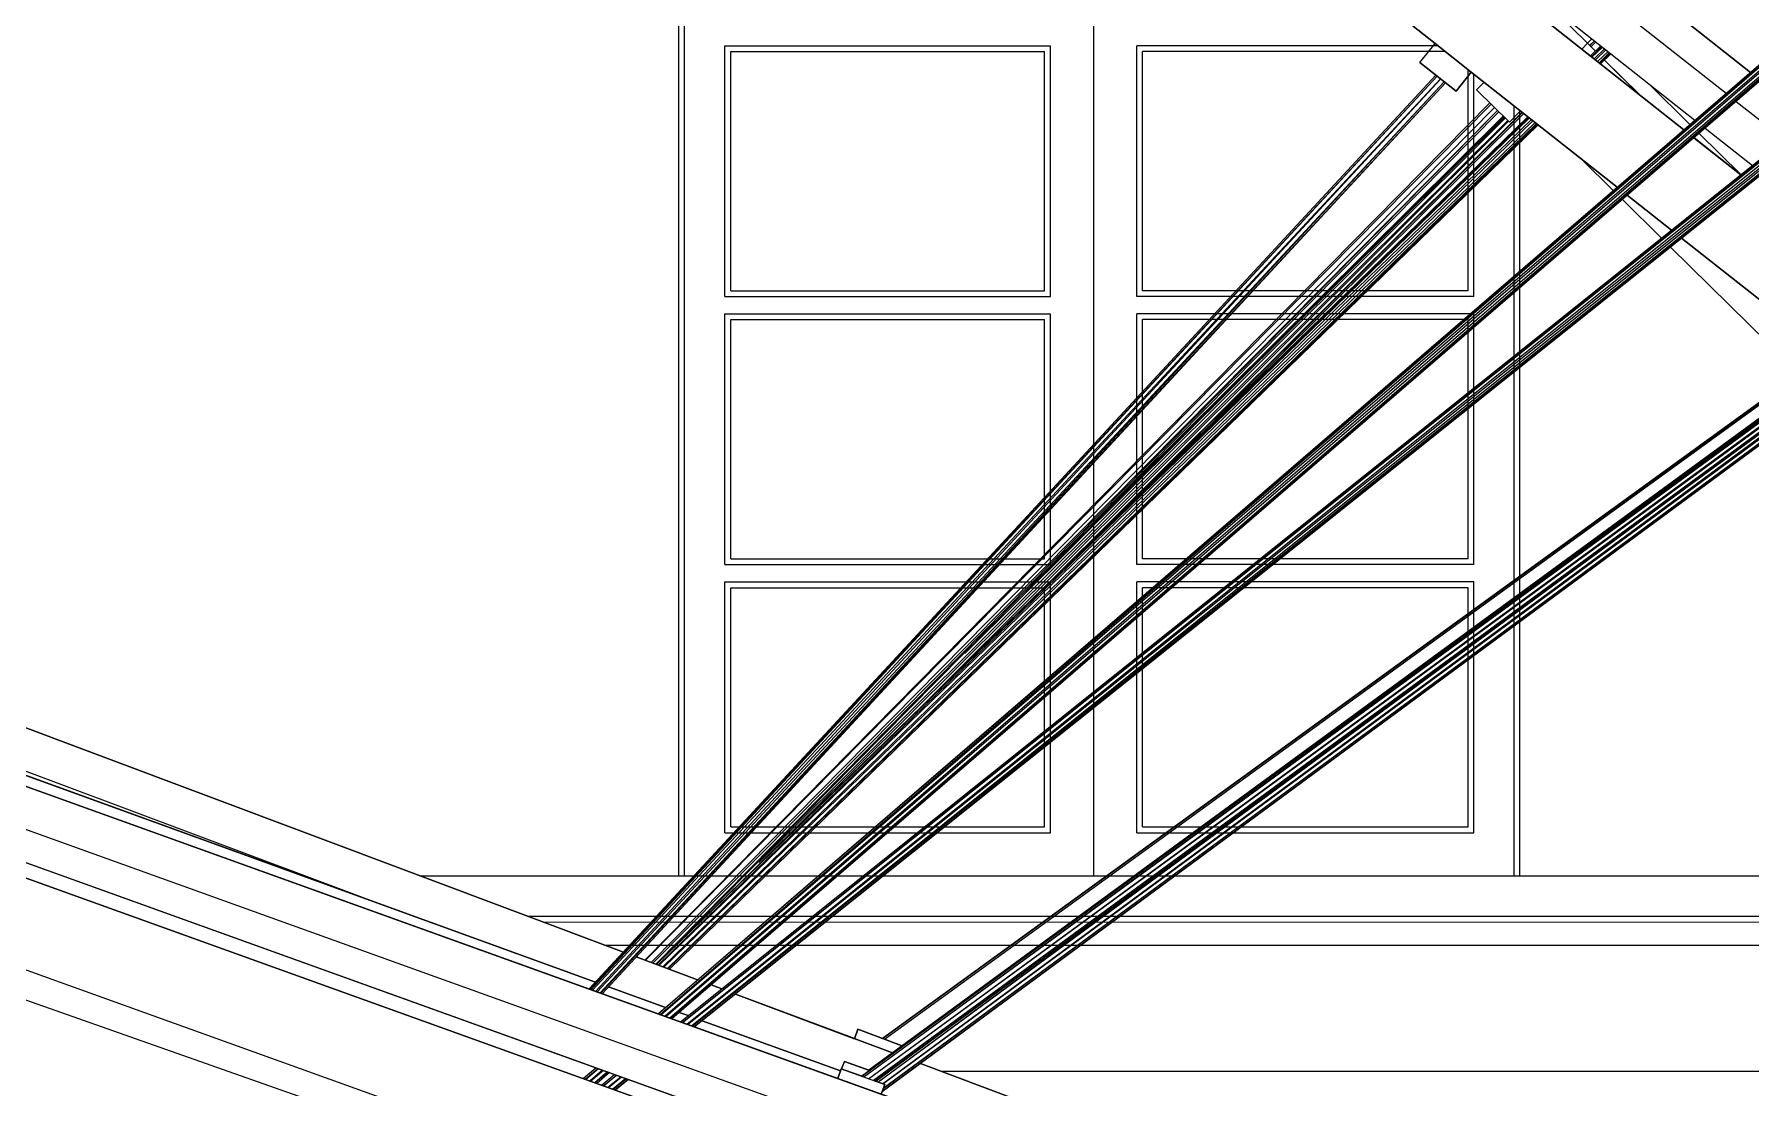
# Model space of a CAD drawing. Extents: x -43 to 90, y 6 to 81.
# Drawn here: x -26.771 to -23.795, y 68.258 to 70.085 of the extents above; entities that cross this region are included whole.
import ezdxf

# ---------------------------------------------------------------- set-up
doc = ezdxf.new("R2010")
doc.units = 0
doc.header["$LTSCALE"] = 0.1
doc.header["$MEASUREMENT"] = 0
doc.layers.add('cobertura nova', color=4, linetype='CONTINUOUS')
doc.layers.add('visto', color=9, linetype='CONTINUOUS')

msp = doc.modelspace()

# ---------------------------------------------------------------- linework, layer by layer
at = {"layer": 'cobertura nova'}
for p, q in [((-19.9047, 72.2566), (-25.3363, 68.2776)), ((-25.3363, 68.2776), (-19.9043, 72.2529)), ((-25.3328, 68.2764), (-19.9042, 72.2529)), ((-25.3328, 68.2764), (-19.9031, 72.244)), ((-25.3244, 68.2734), (-19.9031, 72.2438)), ((-25.3244, 68.2734), (-19.902, 72.235)), ((-25.316, 68.2703), (-19.902, 72.2348)), ((-19.9013, 72.2313), (-25.316, 68.2703)), ((-19.9012, 72.2313), (-25.3125, 68.2691)), ((-25.3125, 68.2691), (-19.9012, 72.2313)), ((-25.6505, 68.372), (-21.011, 72.0795)), ((-25.6475, 68.3709), (-21.0109, 72.0794)), ((-25.647, 68.3707), (-21.0103, 72.0758)), ((-25.6397, 68.3681), (-21.0103, 72.0758)), ((-25.6384, 68.3676), (-21.0088, 72.0669)), ((-21.0088, 72.0669), (-25.6312, 68.365)), ((-21.0073, 72.0581), (-25.6299, 68.3645)), ((-21.0073, 72.0581), (-25.6268, 68.3635)), ((-21.0066, 72.0544), (-25.6263, 68.3633)), ((-23.7953, 70.0188), (-26.2273, 71.9404)), ((-23.7953, 70.0188), (-26.2273, 71.9404)), ((-26.2273, 71.9404), (-23.7953, 70.0188)), ((-26.2273, 71.9404), (-23.7953, 70.0188)), ((-26.2273, 71.9404), (-23.7953, 70.0188)), ((-26.2273, 71.9404), (-23.7953, 70.0188)), ((-26.2273, 71.9404), (-23.7953, 70.0188)), ((-26.2273, 71.9404), (-23.7953, 70.0188)), ((-23.7953, 70.0188), (-26.2273, 71.9404)), ((-23.7953, 70.0188), (-26.2273, 71.9404)), ((-26.2273, 71.9404), (-23.7953, 70.0188)), ((-23.7953, 70.0188), (-26.2273, 71.9404)), ((-23.7953, 70.0188), (-26.2273, 71.9404)), ((-26.2611, 71.8976), (-23.8374, 69.9825)), ((-26.3045, 71.8426), (-23.8914, 69.9359)), ((-26.3502, 71.6557), (-24.3421, 70.069)), ((-24.3421, 70.069), (-26.3502, 71.6557)), ((-25.6892, 68.3859), (-22.3434, 71.2706)), ((-22.3422, 71.2674), (-25.6886, 68.3857)), ((-25.6857, 68.3846), (-22.3422, 71.2674)), ((-22.3392, 71.2597), (-25.6842, 68.3841)), ((-22.3392, 71.2596), (-25.6773, 68.3816)), ((-22.3362, 71.2519), (-25.6757, 68.381)), ((-22.3362, 71.2519), (-25.6689, 68.3786)), ((-22.335, 71.2487), (-25.6682, 68.3783)), ((-22.335, 71.2487), (-25.6654, 68.3773)), ((-23.7953, 70.0188), (-22.7655, 70.9067)), ((-22.056, 70.6427), (-25.3008, 68.251)), ((-25.3008, 68.251), (-22.056, 70.6427)), ((-25.2999, 68.2646), (-22.0583, 70.6487)), ((-25.299, 68.2562), (-22.0572, 70.6458)), ((-22.0564, 70.6439), (-25.299, 68.2562)), ((-25.3, 68.2646), (-22.5925, 70.2607)), ((-24.0935, 70.2544), (-23.7953, 70.0188)), ((-24.0935, 70.2544), (-23.7953, 70.0188)), ((-23.7953, 70.0188), (-24.0935, 70.2544)), ((-23.7953, 70.0188), (-24.0935, 70.2544)), ((-24.0935, 70.2544), (-23.7953, 70.0188)), ((-23.7953, 70.0188), (-24.0935, 70.2544)), ((-24.0935, 70.2544), (-23.7953, 70.0188)), ((-24.0935, 70.2544), (-23.7953, 70.0188)), ((-23.7953, 70.0188), (-24.0935, 70.2544)), ((-24.0935, 70.2544), (-23.7953, 70.0188)), ((-24.0935, 70.2544), (-23.7953, 70.0188)), ((-24.0935, 70.2544), (-23.7953, 70.0188)), ((-24.0935, 70.2544), (-23.7953, 70.0188)), ((-24.0935, 70.2544), (-23.7953, 70.0188)), ((-23.7953, 70.0188), (-24.0935, 70.2544)), ((-24.0935, 70.2544), (-23.7953, 70.0188)), ((-24.0935, 70.2544), (-23.7953, 70.0188)), ((-23.7953, 70.0188), (-24.0935, 70.2544)), ((-24.0935, 70.2544), (-23.7953, 70.0188)), ((-24.0935, 70.2544), (-23.7953, 70.0188)), ((-24.0935, 70.2544), (-23.7953, 70.0188)), ((-24.0935, 70.2544), (-23.7953, 70.0188)), ((-23.7953, 70.0188), (-24.0935, 70.2544)), ((-23.7953, 70.0188), (-24.0935, 70.2544)), ((-24.0935, 70.2544), (-23.7953, 70.0188)), ((-24.0935, 70.2544), (-23.7953, 70.0188)), ((-23.7953, 70.0188), (-24.0935, 70.2544)), ((-23.7953, 70.0188), (-24.0935, 70.2544)), ((-23.9107, 69.9193), (-24.1863, 70.1371)), ((-23.9107, 69.9193), (-24.1863, 70.1371)), ((-24.1863, 70.1371), (-23.9107, 69.9193)), ((-23.9107, 69.9193), (-24.1863, 70.1371)), ((-24.1863, 70.1371), (-23.9107, 69.9193)), ((-23.9107, 69.9193), (-24.1863, 70.1371)), ((-24.1863, 70.1371), (-23.9107, 69.9193)), ((-24.1863, 70.1371), (-23.9107, 69.9193)), ((-24.1348, 70.1254), (-24.0779, 70.0692)), ((-24.0779, 70.0692), (-24.1348, 70.1254)), ((-24.3683, 70.0357), (-24.342, 70.069)), ((-24.3421, 70.069), (-24.2793, 70.0194)), ((-24.2793, 70.0194), (-24.3421, 70.069)), ((-24.0779, 70.0692), (-24.0878, 70.0592)), ((-24.0701, 70.0771), (-24.0779, 70.0692)), ((-24.0779, 70.0692), (-24.0701, 70.0771)), ((-24.0701, 70.0771), (-24.0779, 70.0692)), ((-24.0779, 70.0692), (-24.0701, 70.0771)), ((-24.0779, 70.0692), (-24.0779, 70.0692)), ((-24.0779, 70.0692), (-24.0779, 70.0692)), ((-24.0779, 70.0692), (-24.0779, 70.0692)), ((-24.0779, 70.0692), (-24.0779, 70.0692)), ((-24.0779, 70.0692), (-24.0775, 70.0688)), ((-24.064, 70.0554), (-24.0779, 70.0692)), ((-24.064, 70.0555), (-24.0779, 70.0692)), ((-24.0779, 70.0692), (-24.0779, 70.0692)), ((-24.0741, 70.0655), (-24.0658, 70.0737)), ((-24.0654, 70.0734), (-24.0737, 70.0651)), ((-24.0633, 70.0717), (-24.0718, 70.0633)), ((-24.3055, 69.9861), (-24.3683, 70.0357)), ((-24.3683, 70.0357), (-24.3055, 69.9861)), ((-24.0725, 70.0472), (-24.0544, 70.0647)), ((-24.0529, 70.0635), (-24.071, 70.046)), ((-24.0699, 70.0451), (-24.0519, 70.0627)), ((-24.0482, 70.0598), (-24.0662, 70.0422)), ((-24.0457, 70.0578), (-24.0638, 70.0403)), ((-24.042, 70.0549), (-24.0601, 70.0374)), ((-24.0576, 70.0354), (-24.0396, 70.053)), ((-24.038, 70.0518), (-24.0561, 70.0342)), ((-24.037, 70.051), (-24.0551, 70.0334)), ((-23.9879, 69.9803), (-24.0483, 70.04)), ((-23.9877, 69.9802), (-24.0483, 70.04)), ((-23.7953, 70.0188), (-23.8216, 70.0395)), ((-25.8089, 68.429), (-24.3408, 70.014)), ((-24.3384, 70.012), (-25.8079, 68.4286)), ((-25.8056, 68.4278), (-24.3383, 70.012)), ((-24.3324, 70.0073), (-25.8032, 68.4269)), ((-24.3323, 70.0073), (-25.7976, 68.4249)), ((-24.2793, 70.0194), (-24.3055, 69.9861)), ((-24.3055, 69.9861), (-24.2793, 70.0194)), ((-24.2793, 70.0194), (-24.3055, 69.9861)), ((-24.3055, 69.9861), (-24.2793, 70.0194)), ((-24.2793, 70.0194), (-24.0264, 69.8196)), ((-24.0264, 69.8196), (-24.2793, 70.0194)), ((-24.3264, 70.0026), (-25.7952, 68.424)), ((-25.7896, 68.422), (-24.3263, 70.0025)), ((-24.3239, 70.0006), (-25.7886, 68.4216)), ((-24.3239, 70.0006), (-25.7863, 68.4208)), ((-24.3055, 69.9861), (-24.3055, 69.9861)), ((-24.3055, 69.9861), (-24.3055, 69.9861)), ((-24.3055, 69.9861), (-24.3055, 69.9861)), ((-24.27, 69.9885), (-24.257, 70.0017)), ((-24.2131, 69.9323), (-24.27, 69.9885)), ((-23.9712, 69.999), (-23.9, 69.9286)), ((-23.9, 69.9286), (-23.9712, 69.999)), ((-25.7126, 68.4791), (-24.2469, 69.9657)), ((-24.2446, 69.9635), (-25.7115, 68.4787)), ((-24.2391, 69.9581), (-25.7013, 68.4749)), ((-24.2337, 69.9527), (-25.6986, 68.4739)), ((-24.2337, 69.9527), (-25.6933, 68.4719)), ((-24.2314, 69.9504), (-25.6714, 68.4925)), ((-25.0015, 69.1439), (-24.1909, 69.9495)), ((-24.1903, 69.9491), (-24.903, 69.2396)), ((-24.1883, 69.9475), (-24.7901, 69.3494)), ((-24.2131, 69.9323), (-24.1938, 69.9518)), ((-23.8198, 69.9685), (-23.7357, 69.9021)), ((-25.6928, 68.4717), (-24.181, 69.9417)), ((-24.1795, 69.9405), (-25.6921, 68.4714)), ((-25.6894, 68.4704), (-24.1784, 69.9397)), ((-24.1749, 69.9369), (-25.6879, 68.4698)), ((-24.1723, 69.9348), (-25.6813, 68.4674)), ((-24.1687, 69.932), (-25.6797, 68.4668)), ((-25.6732, 68.4643), (-24.1661, 69.9299)), ((-24.1646, 69.9288), (-25.6725, 68.4641)), ((-24.1635, 69.9279), (-25.6698, 68.4631)), ((-25.515, 68.6446), (-24.2161, 69.9353)), ((-25.5147, 68.6484), (-24.2204, 69.9396)), ((-25.2191, 68.9322), (-24.2149, 69.9341)), ((-25.1577, 69.0107), (-24.2216, 69.9408)), ((-25.0516, 69.1182), (-24.2234, 69.9425)), ((-24.94, 69.2315), (-24.2239, 69.943)), ((-23.9107, 69.9193), (-23.8914, 69.9359)), ((-23.8738, 69.922), (-23.7918, 69.8572)), ((-23.8119, 69.8412), (-23.8931, 69.9054)), ((-23.8119, 69.8412), (-23.8931, 69.9054)), ((-23.8931, 69.9054), (-23.8119, 69.8412)), ((-23.8931, 69.9054), (-23.8119, 69.8412)), ((-23.893, 69.9054), (-23.8119, 69.8412)), ((-23.8119, 69.8412), (-23.893, 69.9054)), ((-23.8119, 69.8412), (-23.893, 69.9054)), ((-23.893, 69.9054), (-23.8119, 69.8412)), ((-23.8842, 69.913), (-23.8117, 69.8414)), ((-23.8117, 69.8414), (-23.8842, 69.913)), ((-24.0329, 69.814), (-24.0873, 69.8676)), ((-23.8119, 69.8412), (-23.8117, 69.8414)), ((-25.6764, 68.397), (-24.0264, 69.8196)), ((-23.9493, 69.7314), (-24.0171, 69.7984)), ((-24.0088, 69.8056), (-23.9322, 69.7451)), ((-23.9322, 69.7451), (-24.0088, 69.8056)), ((-25.5791, 68.429), (-23.9493, 69.7314)), ((-23.711, 69.496), (-23.9335, 69.7158)), ((-23.9144, 69.7311), (-23.644, 69.5174)), ((-23.644, 69.5174), (-23.9144, 69.7311)), ((-23.662, 69.5316), (-25.3001, 68.3432)), ((-25.3001, 68.3432), (-23.6612, 69.5309)), ((-25.2967, 68.3419), (-23.6594, 69.5296)), ((-23.6446, 69.5179), (-25.3241, 68.288)), ((-27.8204, 69.2697), (-25.7496, 68.493)), ((-27.8204, 69.2697), (-25.7496, 68.493)), ((-25.7496, 68.493), (-27.8204, 69.2697)), ((-25.7496, 68.493), (-27.8204, 69.2697)), ((-27.8204, 69.2697), (-25.7496, 68.493)), ((-27.8204, 69.2697), (-25.7496, 68.493)), ((-25.7496, 68.493), (-27.8204, 69.2697)), ((-27.8204, 69.2697), (-25.7496, 68.493)), ((-27.8204, 69.2697), (-25.7496, 68.493)), ((-27.8204, 69.2697), (-25.7496, 68.493)), ((-25.7496, 68.493), (-27.8204, 69.2697)), ((-27.8204, 69.2697), (-25.7496, 68.493)), ((-27.8204, 69.2697), (-25.7496, 68.493)), ((-25.7496, 68.493), (-27.8204, 69.2697)), ((-25.7496, 68.493), (-27.8204, 69.2697)), ((-27.8204, 69.2697), (-25.7496, 68.493)), ((-27.8204, 69.2697), (-25.7496, 68.493)), ((-25.7496, 68.493), (-27.8204, 69.2697)), ((-25.7496, 68.493), (-27.8204, 69.2697)), ((-27.8204, 69.2697), (-25.7496, 68.493)), ((-27.8204, 69.2697), (-25.7496, 68.493)), ((-25.7496, 68.493), (-27.8204, 69.2697)), ((-27.8204, 69.2697), (-25.7496, 68.493)), ((-27.8204, 69.2697), (-25.7496, 68.493)), ((-25.7496, 68.493), (-27.8204, 69.2697)), ((-25.7496, 68.493), (-27.8204, 69.2697)), ((-27.8204, 69.2697), (-25.7496, 68.493)), ((-27.8204, 69.2697), (-25.7496, 68.493)), ((-25.7496, 68.493), (-27.8204, 69.2697)), ((-25.7496, 68.493), (-27.8204, 69.2697)), ((-25.7496, 68.493), (-27.8204, 69.2697)), ((-25.7496, 68.493), (-27.8204, 69.2697)), ((-27.8204, 69.2697), (-25.7496, 68.493)), ((-27.8204, 69.2697), (-25.7496, 68.493)), ((-25.7496, 68.493), (-27.8204, 69.2697)), ((-25.7496, 68.493), (-27.8204, 69.2697)), ((-25.7496, 68.493), (-27.8204, 69.2697)), ((-25.7496, 68.493), (-27.8204, 69.2697)), ((-27.8204, 69.2697), (-25.7496, 68.493)), ((-27.8204, 69.2697), (-25.7496, 68.493)), ((-27.8203, 69.2697), (-25.7496, 68.493)), ((-25.3083, 68.2676), (-23.959, 69.2601)), ((-27.845, 69.2042), (-26.1748, 68.5777)), ((-27.8537, 69.1865), (-25.7978, 68.441)), ((-25.7978, 68.441), (-27.8537, 69.1865)), ((-27.8537, 69.1865), (-25.7978, 68.441)), ((-27.8537, 69.1865), (-25.7978, 68.441)), ((-27.8537, 69.1865), (-25.7978, 68.441)), ((-27.8537, 69.1865), (-25.7978, 68.441)), ((-27.8537, 69.1865), (-25.7978, 68.441)), ((-25.7978, 68.441), (-27.8537, 69.1865)), ((-27.8537, 69.1865), (-25.7978, 68.441)), ((-27.8537, 69.1865), (-25.7978, 68.441)), ((-25.7978, 68.441), (-27.8537, 69.1865)), ((-25.7978, 68.441), (-27.8537, 69.1865)), ((-27.8537, 69.1865), (-25.7978, 68.441)), ((-27.8537, 69.1865), (-25.7978, 68.441)), ((-25.7978, 68.441), (-27.8537, 69.1865)), ((-27.8537, 69.1865), (-25.7978, 68.441)), ((-27.8537, 69.1865), (-25.7978, 68.441)), ((-25.7978, 68.441), (-27.8537, 69.1865)), ((-25.7978, 68.441), (-27.8537, 69.1865)), ((-27.8537, 69.1865), (-25.7978, 68.441)), ((-27.8537, 69.1865), (-25.7978, 68.441)), ((-25.7978, 68.441), (-27.8537, 69.1865)), ((-25.7978, 68.441), (-27.8537, 69.1865)), ((-27.8537, 69.1865), (-25.7978, 68.441)), ((-25.7978, 68.441), (-27.8537, 69.1865)), ((-27.8537, 69.1865), (-25.7978, 68.441)), ((-27.8537, 69.1865), (-25.7978, 68.441)), ((-25.7978, 68.441), (-27.8537, 69.1865)), ((-27.8537, 69.1865), (-25.7978, 68.441)), ((-25.7978, 68.441), (-27.8537, 69.1865)), ((-25.7978, 68.441), (-27.8537, 69.1865)), ((-25.7978, 68.441), (-27.8537, 69.1865)), ((-27.8537, 69.1865), (-25.7978, 68.441)), ((-25.7978, 68.441), (-27.8537, 69.1865)), ((-25.7978, 68.441), (-27.8537, 69.1865)), ((-25.7978, 68.441), (-27.8537, 69.1865)), ((-25.7978, 68.441), (-27.8537, 69.1865)), ((-27.8537, 69.1865), (-25.7978, 68.441)), ((-25.3777, 68.2738), (-27.8612, 69.1673)), ((-27.8612, 69.1673), (-25.3777, 68.2738)), ((-27.8612, 69.1673), (-20.26, 66.4326)), ((-20.26, 66.4326), (-27.8612, 69.1673)), ((-27.8612, 69.1673), (-20.26, 66.4326)), ((-20.26, 66.4326), (-27.8612, 69.1673)), ((-20.26, 66.4326), (-27.8612, 69.1673)), ((-27.8612, 69.1673), (-20.26, 66.4326)), ((-20.26, 66.4326), (-27.8612, 69.1673)), ((-27.8612, 69.1673), (-20.26, 66.4326)), ((-27.8612, 69.1673), (-20.26, 66.4326)), ((-27.8612, 69.1673), (-20.26, 66.4326)), ((-20.26, 66.4326), (-27.8612, 69.1673)), ((-27.8612, 69.1673), (-20.26, 66.4326)), ((-27.8612, 69.1673), (-20.26, 66.4326)), ((-20.26, 66.4326), (-27.8612, 69.1673)), ((-27.8612, 69.1673), (-25.3777, 68.2738)), ((-27.8612, 69.1673), (-25.3777, 68.2738)), ((-25.3777, 68.2738), (-27.8612, 69.1673)), ((-27.8612, 69.1673), (-25.3777, 68.2738)), ((-27.8612, 69.1673), (-25.3777, 68.2738)), ((-25.3777, 68.2738), (-27.8612, 69.1673)), ((-25.3777, 68.2738), (-27.8612, 69.1673)), ((-27.8612, 69.1673), (-25.3777, 68.2738)), ((-27.8612, 69.1673), (-25.3777, 68.2738)), ((-25.3777, 68.2738), (-27.8612, 69.1673)), ((-27.8612, 69.1673), (-25.3777, 68.2738)), ((-27.8612, 69.1673), (-25.3777, 68.2738)), ((-25.3777, 68.2738), (-27.8612, 69.1673)), ((-27.8612, 69.1673), (-25.3777, 68.2738)), ((-27.8612, 69.1673), (-25.3777, 68.2738)), ((-25.3777, 68.2738), (-27.8612, 69.1673)), ((-25.3777, 68.2738), (-27.8612, 69.1673)), ((-27.8612, 69.1673), (-25.3777, 68.2738)), ((-27.8612, 69.1673), (-25.3777, 68.2738)), ((-25.3777, 68.2738), (-27.8612, 69.1673)), ((-27.8612, 69.1673), (-25.3777, 68.2738)), ((-27.8612, 69.1673), (-25.3777, 68.2738)), ((-25.3777, 68.2738), (-27.8612, 69.1673)), ((-25.3777, 68.2738), (-27.8612, 69.1673)), ((-27.8612, 69.1673), (-25.3777, 68.2738)), ((-27.8612, 69.1673), (-25.3777, 68.2738)), ((-27.8612, 69.1672), (-20.26, 66.4326)), ((-20.26, 66.4326), (-27.8612, 69.1672)), ((-27.8849, 69.1014), (-20.2837, 66.3667)), ((-27.9034, 69.05), (-20.3022, 66.3154)), ((-20.3021, 66.3154), (-27.9034, 69.05)), ((-25.4283, 68.133), (-27.8366, 68.9995)), ((-27.8366, 68.9994), (-25.4283, 68.133)), ((-25.7496, 68.493), (-27.1267, 69.0095)), ((-25.3084, 68.2676), (-24.4442, 68.9049)), ((-20.26, 66.4326), (-27.102, 68.8941)), ((-25.4791, 67.9919), (-27.8874, 68.8583)), ((-25.9877, 68.1286), (-27.9064, 68.8033)), ((-20.26, 66.4326), (-26.39, 68.638)), ((-25.7273, 68.4846), (-25.621, 68.4447)), ((-25.7273, 68.4846), (-25.621, 68.4447)), ((-25.621, 68.4447), (-25.7273, 68.4846)), ((-25.621, 68.4447), (-25.7273, 68.4846)), ((-25.7273, 68.4846), (-25.621, 68.4447)), ((-25.7273, 68.4846), (-25.621, 68.4447)), ((-25.621, 68.4447), (-25.7273, 68.4846)), ((-25.7273, 68.4846), (-25.621, 68.4447)), ((-25.7273, 68.4846), (-25.621, 68.4447)), ((-25.7273, 68.4846), (-25.621, 68.4447)), ((-25.621, 68.4447), (-25.7273, 68.4846)), ((-25.621, 68.4447), (-25.7273, 68.4846)), ((-25.7273, 68.4846), (-25.621, 68.4447)), ((-25.7273, 68.4846), (-25.621, 68.4447)), ((-25.621, 68.4447), (-25.7273, 68.4846)), ((-25.621, 68.4447), (-25.7273, 68.4846)), ((-25.7273, 68.4846), (-25.621, 68.4447)), ((-25.7273, 68.4846), (-25.621, 68.4447)), ((-25.621, 68.4447), (-25.7273, 68.4846)), ((-25.621, 68.4447), (-25.7273, 68.4846)), ((-25.621, 68.4447), (-25.7273, 68.4846)), ((-25.621, 68.4447), (-25.7273, 68.4846)), ((-25.621, 68.4447), (-25.7273, 68.4846)), ((-25.7273, 68.4846), (-25.621, 68.4447)), ((-25.7273, 68.4846), (-25.621, 68.4447)), ((-25.7273, 68.4846), (-25.621, 68.4447)), ((-25.7273, 68.4846), (-25.621, 68.4447)), ((-25.621, 68.4447), (-25.7273, 68.4846)), ((-25.7273, 68.4846), (-25.621, 68.4447)), ((-25.7272, 68.4846), (-25.621, 68.4447)), ((-25.621, 68.4447), (-25.7272, 68.4846)), ((-25.621, 68.4447), (-25.7273, 68.4846)), ((-25.7272, 68.4846), (-25.621, 68.4447)), ((-25.7272, 68.4846), (-25.621, 68.4447)), ((-25.621, 68.4447), (-25.7272, 68.4846)), ((-25.621, 68.4447), (-25.7272, 68.4846)), ((-25.621, 68.4447), (-25.7272, 68.4846)), ((-25.621, 68.4447), (-25.7272, 68.4846)), ((-25.7272, 68.4846), (-25.621, 68.4447)), ((-25.7272, 68.4846), (-25.621, 68.4447)), ((-25.621, 68.4447), (-25.7272, 68.4846)), ((-25.7272, 68.4846), (-25.621, 68.4447)), ((-25.7752, 68.4328), (-25.6764, 68.397)), ((-25.6764, 68.3969), (-25.7752, 68.4328)), ((-25.7752, 68.4328), (-25.6764, 68.3969)), ((-25.7752, 68.4328), (-25.6764, 68.3969)), ((-25.7752, 68.4328), (-25.6764, 68.3969)), ((-25.7752, 68.4328), (-25.6764, 68.3969)), ((-25.7752, 68.4328), (-25.6764, 68.3969)), ((-25.6764, 68.3969), (-25.7752, 68.4328)), ((-25.7752, 68.4328), (-25.6764, 68.3969)), ((-25.7752, 68.4328), (-25.6764, 68.3969)), ((-25.6764, 68.3969), (-25.7752, 68.4328)), ((-25.6764, 68.3969), (-25.7752, 68.4328)), ((-25.7752, 68.4328), (-25.6764, 68.3969)), ((-25.7752, 68.4328), (-25.6764, 68.3969)), ((-25.6764, 68.3969), (-25.7752, 68.4328)), ((-25.7752, 68.4328), (-25.6764, 68.397)), ((-25.7752, 68.4328), (-25.6764, 68.397)), ((-25.6764, 68.397), (-25.7752, 68.4328)), ((-25.6764, 68.397), (-25.7752, 68.4328)), ((-25.7752, 68.4328), (-25.6764, 68.397)), ((-25.7752, 68.4328), (-25.6764, 68.397)), ((-25.6764, 68.397), (-25.7752, 68.4328)), ((-25.6764, 68.397), (-25.7752, 68.4328)), ((-25.7752, 68.4328), (-25.6764, 68.397)), ((-25.6764, 68.397), (-25.7752, 68.4328)), ((-25.7752, 68.4328), (-25.6764, 68.397)), ((-25.7752, 68.4328), (-25.6764, 68.397)), ((-25.6764, 68.397), (-25.7752, 68.4328)), ((-25.7752, 68.4328), (-25.6764, 68.397)), ((-25.6764, 68.397), (-25.7752, 68.4328)), ((-25.6764, 68.397), (-25.7752, 68.4328)), ((-25.6764, 68.397), (-25.7752, 68.4328)), ((-25.7752, 68.4328), (-25.6764, 68.397)), ((-25.6764, 68.397), (-25.7752, 68.4328)), ((-25.6764, 68.3969), (-25.7752, 68.4328)), ((-25.6764, 68.3969), (-25.7752, 68.4328)), ((-25.6764, 68.3969), (-25.7752, 68.4328)), ((-25.7752, 68.4328), (-25.6764, 68.3969)), ((-25.5974, 68.4359), (-25.5791, 68.429)), ((-25.5974, 68.4359), (-25.5791, 68.429)), ((-25.5791, 68.429), (-25.5974, 68.4359)), ((-25.5791, 68.429), (-25.5974, 68.4359)), ((-25.5974, 68.4359), (-25.5791, 68.429)), ((-25.5974, 68.4359), (-25.5791, 68.429)), ((-25.5791, 68.429), (-25.5974, 68.4359)), ((-25.5974, 68.4359), (-25.5791, 68.429)), ((-25.5974, 68.4359), (-25.5791, 68.429)), ((-25.5974, 68.4359), (-25.5791, 68.429)), ((-25.5791, 68.429), (-25.5974, 68.4359)), ((-25.5791, 68.429), (-25.5974, 68.4359)), ((-25.5974, 68.4359), (-25.5791, 68.429)), ((-25.5974, 68.4359), (-25.5791, 68.429)), ((-25.5791, 68.429), (-25.5974, 68.4359)), ((-25.5791, 68.429), (-25.5974, 68.4359)), ((-25.5974, 68.4359), (-25.5791, 68.429)), ((-25.5974, 68.4359), (-25.5791, 68.429)), ((-25.5791, 68.429), (-25.5974, 68.4359)), ((-25.5791, 68.429), (-25.5974, 68.4359)), ((-25.5974, 68.4359), (-25.5791, 68.429)), ((-25.5974, 68.4359), (-25.5791, 68.429)), ((-25.5791, 68.429), (-25.5974, 68.4359)), ((-25.5974, 68.4359), (-25.5791, 68.429)), ((-25.5974, 68.4359), (-25.5791, 68.429)), ((-25.5791, 68.429), (-25.5974, 68.4359)), ((-25.5791, 68.429), (-25.5974, 68.4359)), ((-25.5974, 68.4359), (-25.5791, 68.429)), ((-25.5974, 68.4359), (-25.5791, 68.429)), ((-25.5791, 68.429), (-25.5974, 68.4359)), ((-25.5791, 68.429), (-25.5974, 68.4359)), ((-25.5791, 68.429), (-25.5974, 68.4359)), ((-25.5791, 68.429), (-25.5974, 68.4359)), ((-25.5974, 68.4359), (-25.5791, 68.429)), ((-25.5974, 68.4359), (-25.5791, 68.429)), ((-25.5791, 68.429), (-25.5974, 68.4359)), ((-25.5791, 68.429), (-25.5974, 68.4359)), ((-25.5974, 68.4359), (-25.5791, 68.429)), ((-25.5791, 68.429), (-25.5974, 68.4359)), ((-25.5791, 68.429), (-25.5974, 68.4359)), ((-25.5974, 68.4359), (-25.5791, 68.429)), ((-25.5974, 68.4359), (-25.5791, 68.429)), ((-25.5552, 68.4201), (-25.2831, 68.318)), ((-25.5552, 68.4201), (-25.2831, 68.318)), ((-25.2831, 68.318), (-25.5552, 68.4201)), ((-25.2831, 68.318), (-25.5552, 68.4201)), ((-25.5552, 68.4201), (-25.2831, 68.318)), ((-25.5552, 68.4201), (-25.2831, 68.318)), ((-25.2831, 68.318), (-25.5552, 68.4201)), ((-25.5552, 68.4201), (-25.2831, 68.318)), ((-25.5552, 68.4201), (-25.3491, 68.3427)), ((-25.5552, 68.4201), (-25.3491, 68.3427)), ((-25.3491, 68.3427), (-25.5552, 68.4201)), ((-25.3491, 68.3427), (-25.5552, 68.4201)), ((-25.5552, 68.4201), (-25.3491, 68.3427)), ((-25.5552, 68.4201), (-25.3491, 68.3427)), ((-25.3491, 68.3427), (-25.5552, 68.4201)), ((-25.3491, 68.3427), (-25.5552, 68.4201)), ((-25.5552, 68.4201), (-25.3491, 68.3428)), ((-25.5552, 68.4201), (-25.3491, 68.3428)), ((-25.3491, 68.3428), (-25.5552, 68.4201)), ((-25.3491, 68.3428), (-25.5552, 68.4201)), ((-25.5552, 68.4201), (-25.3491, 68.3428)), ((-25.5552, 68.4201), (-25.3491, 68.3428)), ((-25.3491, 68.3428), (-25.5552, 68.4201)), ((-25.5552, 68.4201), (-25.3491, 68.3428)), ((-25.5552, 68.4201), (-25.3491, 68.3428)), ((-25.3491, 68.3428), (-25.5552, 68.4201)), ((-25.3491, 68.3428), (-25.5552, 68.4201)), ((-25.5552, 68.4201), (-25.3491, 68.3428)), ((-25.5552, 68.4201), (-25.3491, 68.3428)), ((-25.3491, 68.3428), (-25.5552, 68.4201)), ((-25.3491, 68.3428), (-25.5552, 68.4201)), ((-25.3491, 68.3428), (-25.5552, 68.4201)), ((-25.3491, 68.3428), (-25.5552, 68.4201)), ((-25.5552, 68.4201), (-25.3491, 68.3428)), ((-25.5552, 68.4201), (-25.3491, 68.3428)), ((-25.3491, 68.3428), (-25.5552, 68.4201)), ((-25.2831, 68.318), (-25.5552, 68.4201)), ((-25.5552, 68.4201), (-25.3491, 68.3428)), ((-25.2831, 68.318), (-25.5552, 68.4201)), ((-25.2831, 68.318), (-25.5552, 68.4201)), ((-25.5552, 68.4201), (-25.2831, 68.318)), ((-25.5552, 68.4201), (-25.2831, 68.318)), ((-25.6526, 68.3883), (-25.6371, 68.3827)), ((-25.6371, 68.3827), (-25.6526, 68.3883)), ((-25.6526, 68.3883), (-25.6371, 68.3827)), ((-25.6526, 68.3883), (-25.6371, 68.3827)), ((-25.6526, 68.3883), (-25.6371, 68.3827)), ((-25.6526, 68.3883), (-25.6371, 68.3827)), ((-25.6526, 68.3883), (-25.6371, 68.3827)), ((-25.6371, 68.3827), (-25.6526, 68.3883)), ((-25.6526, 68.3883), (-25.6371, 68.3827)), ((-25.6526, 68.3883), (-25.6371, 68.3827)), ((-25.6371, 68.3827), (-25.6526, 68.3883)), ((-25.6371, 68.3827), (-25.6526, 68.3883)), ((-25.6526, 68.3883), (-25.6371, 68.3827)), ((-25.6526, 68.3883), (-25.6371, 68.3827)), ((-25.6371, 68.3827), (-25.6526, 68.3883)), ((-25.6526, 68.3883), (-25.6371, 68.3827)), ((-25.6526, 68.3883), (-25.6371, 68.3827)), ((-25.6371, 68.3827), (-25.6526, 68.3883)), ((-25.6371, 68.3827), (-25.6526, 68.3883)), ((-25.6526, 68.3883), (-25.6371, 68.3827)), ((-25.6526, 68.3883), (-25.6371, 68.3827)), ((-25.6371, 68.3827), (-25.6526, 68.3883)), ((-25.6371, 68.3827), (-25.6526, 68.3883)), ((-25.6526, 68.3883), (-25.6371, 68.3827)), ((-25.6371, 68.3827), (-25.6526, 68.3883)), ((-25.6526, 68.3883), (-25.6371, 68.3827)), ((-25.6526, 68.3883), (-25.6371, 68.3827)), ((-25.6371, 68.3827), (-25.6526, 68.3883)), ((-25.6526, 68.3883), (-25.6371, 68.3827)), ((-25.6371, 68.3827), (-25.6526, 68.3883)), ((-25.6371, 68.3827), (-25.6526, 68.3883)), ((-25.6371, 68.3827), (-25.6526, 68.3883)), ((-25.6526, 68.3883), (-25.6371, 68.3827)), ((-25.6371, 68.3827), (-25.6526, 68.3883)), ((-25.6371, 68.3827), (-25.6526, 68.3883)), ((-25.6371, 68.3827), (-25.6526, 68.3883)), ((-25.6371, 68.3827), (-25.6526, 68.3883)), ((-25.6526, 68.3883), (-25.6371, 68.3827)), ((-25.6129, 68.374), (-25.3729, 68.2869)), ((-25.6129, 68.3739), (-25.3729, 68.2869)), ((-25.3729, 68.2869), (-25.6129, 68.3739)), ((-25.3729, 68.2869), (-25.6129, 68.3739)), ((-25.3729, 68.2869), (-25.6129, 68.374)), ((-25.6129, 68.374), (-25.3729, 68.2869)), ((-25.3729, 68.2869), (-25.6129, 68.374)), ((-25.3729, 68.2869), (-25.6129, 68.3739)), ((-25.6129, 68.3739), (-25.3729, 68.2869)), ((-25.6129, 68.3739), (-25.3729, 68.2869)), ((-25.6129, 68.3739), (-25.3729, 68.2869)), ((-25.6129, 68.3739), (-25.3729, 68.2869)), ((-25.6129, 68.3739), (-25.3729, 68.2869)), ((-25.3729, 68.2869), (-25.6129, 68.3739)), ((-25.6129, 68.3739), (-25.3729, 68.2869)), ((-25.6129, 68.3739), (-25.3729, 68.2869)), ((-25.3729, 68.2869), (-25.6129, 68.3739)), ((-25.3729, 68.2869), (-25.6129, 68.3739)), ((-25.6129, 68.3739), (-25.3729, 68.2869)), ((-25.6129, 68.3739), (-25.3729, 68.2869)), ((-25.3729, 68.2869), (-25.6129, 68.3739)), ((-25.6129, 68.3739), (-25.3729, 68.2869)), ((-25.6129, 68.3739), (-25.3729, 68.2869)), ((-25.3729, 68.2869), (-25.6129, 68.3739)), ((-25.3729, 68.2869), (-25.6129, 68.3739)), ((-25.6129, 68.3739), (-25.3729, 68.2869)), ((-25.6129, 68.3739), (-25.3729, 68.2869)), ((-25.3729, 68.2869), (-25.6129, 68.3739)), ((-25.3729, 68.2869), (-25.6129, 68.3739)), ((-25.6129, 68.3739), (-25.3729, 68.2869)), ((-25.3729, 68.2869), (-25.6129, 68.3739)), ((-25.6129, 68.3739), (-25.3729, 68.2869)), ((-25.6129, 68.3739), (-25.3729, 68.2869)), ((-25.3729, 68.2869), (-25.6129, 68.3739)), ((-25.3729, 68.2869), (-25.6129, 68.3739)), ((-25.3729, 68.2869), (-25.6129, 68.3739)), ((-25.3729, 68.2869), (-25.6129, 68.3739)), ((-25.6129, 68.3739), (-25.3729, 68.2869)), ((-25.3119, 68.2689), (-25.1561, 68.3836)), ((-25.3429, 68.3593), (-25.3491, 68.3427)), ((-25.3491, 68.3427), (-25.3429, 68.3593)), ((-25.3429, 68.3593), (-25.3429, 68.3593)), ((-25.3001, 68.3432), (-25.3429, 68.3593)), ((-25.3429, 68.3593), (-25.3429, 68.3593)), ((-25.3429, 68.3593), (-25.3429, 68.3593)), ((-25.268, 68.3312), (-25.3429, 68.3593)), ((-25.3429, 68.3593), (-25.3001, 68.3432)), ((-25.3429, 68.3593), (-25.3429, 68.3593)), ((-25.3429, 68.3593), (-25.3001, 68.3432)), ((-25.3429, 68.3593), (-25.268, 68.3312)), ((-25.3001, 68.3432), (-25.3429, 68.3593)), ((-25.3429, 68.3593), (-25.3429, 68.3593)), ((-25.1852, 68.3623), (-25.3119, 68.2689)), ((-25.268, 68.3312), (-25.2766, 68.3344)), ((-25.2766, 68.3344), (-25.268, 68.3312)), ((-25.2766, 68.3344), (-25.268, 68.3312)), ((-25.268, 68.3312), (-25.2766, 68.3344)), ((-25.2691, 68.3283), (-25.268, 68.3312)), ((-25.2691, 68.3282), (-25.268, 68.3312)), ((-25.268, 68.3312), (-25.2691, 68.3283)), ((-25.268, 68.3312), (-25.2691, 68.3282)), ((-25.268, 68.3312), (-25.268, 68.3312)), ((-25.268, 68.3312), (-25.268, 68.3312)), ((-25.8193, 68.2737), (-25.7976, 68.2924)), ((-25.7971, 68.2922), (-25.8188, 68.2735)), ((-25.8158, 68.2725), (-25.7941, 68.2912)), ((-25.7928, 68.2907), (-25.8145, 68.272)), ((-25.7857, 68.2881), (-25.8074, 68.2694)), ((-25.7843, 68.2877), (-25.8061, 68.269)), ((-25.7773, 68.2851), (-25.799, 68.2664)), ((-25.7767, 68.2849), (-25.7984, 68.2662)), ((-25.7738, 68.2839), (-25.7955, 68.2651)), ((-25.7877, 68.2623), (-25.7648, 68.2806)), ((-25.7846, 68.2612), (-25.7617, 68.2795)), ((-25.7842, 68.2611), (-25.7613, 68.2794)), ((-25.3777, 68.2738), (-25.3717, 68.2904)), ((-25.3777, 68.2738), (-25.3717, 68.2904)), ((-25.3717, 68.2904), (-25.3777, 68.2738)), ((-25.3717, 68.2904), (-25.2964, 68.2633)), ((-25.3717, 68.2904), (-25.3717, 68.2904)), ((-25.3363, 68.2776), (-25.3717, 68.2904)), ((-25.3717, 68.2904), (-25.3363, 68.2776)), ((-25.3717, 68.2904), (-25.3717, 68.2904)), ((-25.3717, 68.2904), (-25.3717, 68.2904)), ((-25.3717, 68.2904), (-25.3717, 68.2904)), ((-25.3717, 68.2904), (-25.3363, 68.2777)), ((-25.3363, 68.2777), (-25.3717, 68.2904)), ((-25.3717, 68.2904), (-25.3363, 68.2777)), ((-25.3363, 68.2777), (-25.3717, 68.2904)), ((-25.3711, 68.2902), (-25.3664, 68.3033)), ((-25.3664, 68.3033), (-25.3711, 68.2902)), ((-25.3711, 68.2902), (-25.3664, 68.3033)), ((-25.3664, 68.3033), (-25.3711, 68.2902)), ((-25.3664, 68.3033), (-25.3664, 68.3033)), ((-25.3664, 68.3033), (-25.3228, 68.2875)), ((-25.3228, 68.2875), (-25.3664, 68.3033)), ((-25.3664, 68.3033), (-25.3241, 68.288)), ((-25.3664, 68.3033), (-25.3664, 68.3033)), ((-25.3664, 68.3033), (-25.3664, 68.3033)), ((-25.3664, 68.3033), (-25.3241, 68.288)), ((-25.3241, 68.288), (-25.3664, 68.3033)), ((-25.3241, 68.288), (-25.3664, 68.3033)), ((-25.2584, 68.3087), (-25.2581, 68.3086)), ((-25.2584, 68.3087), (-25.2581, 68.3086)), ((-25.2581, 68.3086), (-25.2584, 68.3087)), ((-25.2581, 68.3086), (-25.2584, 68.3087)), ((-25.2584, 68.3087), (-25.2581, 68.3086)), ((-25.2584, 68.3087), (-25.2581, 68.3086)), ((-25.2581, 68.3086), (-25.2584, 68.3087)), ((-25.2584, 68.3087), (-25.258, 68.3086)), ((-25.2584, 68.3087), (-25.258, 68.3086)), ((-25.2584, 68.3087), (-25.258, 68.3086)), ((-25.258, 68.3086), (-25.2584, 68.3087)), ((-25.258, 68.3086), (-25.2584, 68.3087)), ((-25.2584, 68.3087), (-25.258, 68.3086)), ((-25.2584, 68.3087), (-25.258, 68.3086)), ((-25.258, 68.3086), (-25.2584, 68.3087)), ((-25.258, 68.3086), (-25.2584, 68.3087)), ((-25.2584, 68.3087), (-25.258, 68.3086)), ((-25.2584, 68.3087), (-25.258, 68.3086)), ((-25.258, 68.3086), (-25.2584, 68.3087)), ((-25.258, 68.3086), (-25.2584, 68.3087)), ((-25.2584, 68.3087), (-25.258, 68.3086)), ((-25.2584, 68.3087), (-25.258, 68.3086)), ((-25.258, 68.3086), (-25.2584, 68.3087)), ((-25.2584, 68.3087), (-25.258, 68.3086)), ((-25.2584, 68.3087), (-25.258, 68.3086)), ((-25.258, 68.3086), (-25.2584, 68.3087)), ((-25.258, 68.3086), (-25.2584, 68.3087)), ((-25.2584, 68.3087), (-25.258, 68.3086)), ((-25.2584, 68.3087), (-25.258, 68.3086)), ((-25.258, 68.3086), (-25.2584, 68.3087)), ((-25.258, 68.3086), (-25.2584, 68.3087)), ((-25.258, 68.3086), (-25.2584, 68.3087)), ((-25.258, 68.3086), (-25.2584, 68.3087)), ((-25.2584, 68.3087), (-25.258, 68.3086)), ((-25.2584, 68.3087), (-25.258, 68.3086)), ((-25.258, 68.3086), (-25.2584, 68.3087)), ((-25.2581, 68.3086), (-25.2584, 68.3087)), ((-25.2584, 68.3087), (-25.258, 68.3086)), ((-25.2581, 68.3086), (-25.2584, 68.3087)), ((-25.2581, 68.3086), (-25.2584, 68.3087)), ((-25.2584, 68.3087), (-25.2581, 68.3086)), ((-25.2584, 68.3087), (-25.2581, 68.3086)), ((-25.2346, 68.2998), (-20.4628, 66.5099)), ((-25.2346, 68.2998), (-20.4628, 66.5099)), ((-20.4628, 66.5099), (-25.2346, 68.2998)), ((-20.4628, 66.5099), (-25.2346, 68.2998)), ((-25.2346, 68.2998), (-20.4628, 66.5099)), ((-25.2346, 68.2998), (-20.4628, 66.5099)), ((-20.4628, 66.5099), (-25.2346, 68.2998)), ((-25.2346, 68.2998), (-20.4628, 66.5099)), ((-25.2346, 68.2998), (-20.4628, 66.5099)), ((-25.2346, 68.2998), (-20.4628, 66.5099)), ((-20.4628, 66.5099), (-25.2346, 68.2998)), ((-20.4628, 66.5099), (-25.2346, 68.2998)), ((-25.2346, 68.2998), (-20.4628, 66.5099)), ((-25.2346, 68.2998), (-20.4628, 66.5099)), ((-20.4628, 66.5099), (-25.2346, 68.2998)), ((-20.4628, 66.5099), (-25.2346, 68.2998)), ((-25.2346, 68.2998), (-20.4628, 66.5099)), ((-25.2346, 68.2998), (-20.4628, 66.5099)), ((-20.4628, 66.5099), (-25.2346, 68.2998)), ((-20.4628, 66.5099), (-25.2346, 68.2998)), ((-25.2346, 68.2998), (-20.4628, 66.5099)), ((-25.2346, 68.2998), (-20.4628, 66.5099)), ((-20.4628, 66.5099), (-25.2346, 68.2998)), ((-25.2346, 68.2998), (-20.4628, 66.5099)), ((-25.2346, 68.2998), (-20.4628, 66.5099)), ((-20.4628, 66.5099), (-25.2346, 68.2998)), ((-20.4628, 66.5099), (-25.2346, 68.2998)), ((-25.2346, 68.2998), (-20.4628, 66.5099)), ((-25.2346, 68.2998), (-20.4628, 66.5099)), ((-20.4628, 66.5099), (-25.2346, 68.2998)), ((-20.4628, 66.5099), (-25.2346, 68.2998)), ((-20.4628, 66.5099), (-25.2346, 68.2998)), ((-20.4628, 66.5099), (-25.2346, 68.2998)), ((-25.2346, 68.2998), (-20.4628, 66.5099)), ((-25.2346, 68.2998), (-20.4628, 66.5099)), ((-20.4628, 66.5099), (-25.2346, 68.2998)), ((-20.4628, 66.5099), (-25.2346, 68.2998)), ((-25.2346, 68.2998), (-20.4628, 66.5099)), ((-20.4628, 66.5099), (-25.2346, 68.2998)), ((-20.4628, 66.5099), (-25.2346, 68.2998)), ((-25.2346, 68.2998), (-20.4628, 66.5099)), ((-25.2346, 68.2998), (-20.4628, 66.5099)), ((-25.7767, 68.2584), (-25.7538, 68.2767)), ((-25.7756, 68.258), (-25.7527, 68.2763)), ((-25.7453, 68.2736), (-25.7681, 68.2553)), ((-25.7442, 68.2732), (-25.7671, 68.2549)), ((-25.7411, 68.2721), (-25.764, 68.2538)), ((-25.7406, 68.2719), (-25.7635, 68.2536)), ((-25.2964, 68.2633), (-25.3125, 68.2691)), ((-25.3125, 68.2691), (-25.2964, 68.2633)), ((-25.3125, 68.2691), (-25.2964, 68.2633)), ((-25.2964, 68.2633), (-25.3125, 68.2691)), ((-25.3125, 68.2691), (-25.2964, 68.2633)), ((-25.2964, 68.2633), (-25.3125, 68.2691)), ((-25.2964, 68.2633), (-25.3024, 68.2467)), ((-25.2964, 68.2633), (-25.3024, 68.2467)), ((-25.3024, 68.2467), (-25.2964, 68.2633)), ((-25.2991, 68.2789), (-25.2986, 68.2787)), ((-25.2986, 68.2787), (-25.2991, 68.2789)), ((-25.2991, 68.2789), (-25.2986, 68.2787)), ((-25.2991, 68.2789), (-25.2986, 68.2787)), ((-25.2986, 68.2787), (-25.2991, 68.2789)), ((-25.2986, 68.2787), (-25.2991, 68.2789)), ((-25.2964, 68.2633), (-25.2964, 68.2633)), ((-25.2964, 68.2633), (-25.2964, 68.2633)), ((-25.2964, 68.2633), (-25.2964, 68.2633)), ((-25.2964, 68.2633), (-25.2964, 68.2633)), ((-25.2964, 68.2633), (-25.2964, 68.2633))]:
    msp.add_line(p, q, dxfattribs=at)
at = {"layer": 'visto'}
for p, q in [((-25.6535, 68.6251), (-25.6535, 70.6278)), ((-25.6435, 68.6251), (-25.6435, 70.6278)), ((-24.9342, 70.5368), (-24.9342, 68.6251)), ((-25.5735, 69.63), (-25.5735, 70.065)), ((-25.5735, 70.065), (-25.0092, 70.065)), ((-25.0092, 69.63), (-25.0092, 70.065)), ((-24.8592, 69.63), (-24.8592, 70.065)), ((-24.337, 70.065), (-24.8592, 70.065)), ((-25.5635, 69.64), (-25.5635, 70.055)), ((-25.5635, 70.055), (-25.0192, 70.055)), ((-25.0192, 69.64), (-25.0192, 70.055)), ((-24.8492, 69.64), (-24.8492, 70.055)), ((-24.3244, 70.055), (-24.8492, 70.055)), ((-24.2849, 69.64), (-24.2849, 70.0238)), ((-24.2749, 69.63), (-24.2749, 70.0159)), ((-24.2049, 68.6251), (-24.2049, 69.9606)), ((-24.1949, 68.6251), (-24.1949, 69.9527)), ((-25.5735, 69.63), (-25.0092, 69.63)), ((-25.5635, 69.64), (-25.0192, 69.64)), ((-24.2749, 69.63), (-24.8592, 69.63)), ((-24.2849, 69.64), (-24.8492, 69.64)), ((-25.5735, 69.165), (-25.5735, 69.6)), ((-25.5735, 69.6), (-25.0092, 69.6)), ((-25.5635, 69.175), (-25.5635, 69.59)), ((-25.5635, 69.59), (-25.0192, 69.59)), ((-25.0192, 69.175), (-25.0192, 69.59)), ((-25.0092, 69.165), (-25.0092, 69.6)), ((-24.8592, 69.165), (-24.8592, 69.6)), ((-24.2749, 69.6), (-24.8592, 69.6)), ((-24.8492, 69.175), (-24.8492, 69.59)), ((-24.2849, 69.59), (-24.8492, 69.59)), ((-24.2849, 69.175), (-24.2849, 69.59)), ((-24.2749, 69.165), (-24.2749, 69.6)), ((-25.5635, 69.175), (-25.0192, 69.175)), ((-24.2849, 69.175), (-24.8492, 69.175)), ((-25.5735, 69.165), (-25.0092, 69.165)), ((-24.2749, 69.165), (-24.8592, 69.165)), ((-25.5735, 69.135), (-25.0092, 69.135)), ((-25.5735, 68.7), (-25.5735, 69.135)), ((-25.5635, 69.125), (-25.0192, 69.125)), ((-25.5635, 68.71), (-25.5635, 69.125)), ((-25.0192, 68.71), (-25.0192, 69.125)), ((-25.0092, 68.7), (-25.0092, 69.135)), ((-24.2749, 69.135), (-24.8592, 69.135)), ((-24.8592, 68.7), (-24.8592, 69.135)), ((-24.2849, 69.125), (-24.8492, 69.125)), ((-24.8492, 68.71), (-24.8492, 69.125)), ((-24.2849, 68.71), (-24.2849, 69.125)), ((-24.2749, 68.7), (-24.2749, 69.135)), ((-25.5735, 68.7), (-25.0092, 68.7)), ((-25.5635, 68.71), (-25.0192, 68.71)), ((-24.8592, 68.7), (-24.2749, 68.7)), ((-24.8492, 68.71), (-24.2849, 68.71)), ((-26.1025, 68.6254), (-22.8292, 68.6253)), ((-25.9155, 68.5552), (-22.7581, 68.555)), ((-25.8889, 68.5452), (-22.748, 68.545)), ((-25.7822, 68.5052), (-22.7075, 68.505))]:
    msp.add_line(p, q, dxfattribs=at)
msp.add_lwpolyline([(-22.4854, 68.2858), (-25.1972, 68.2858)], dxfattribs=at)

doc.saveas('drawing.dxf')
